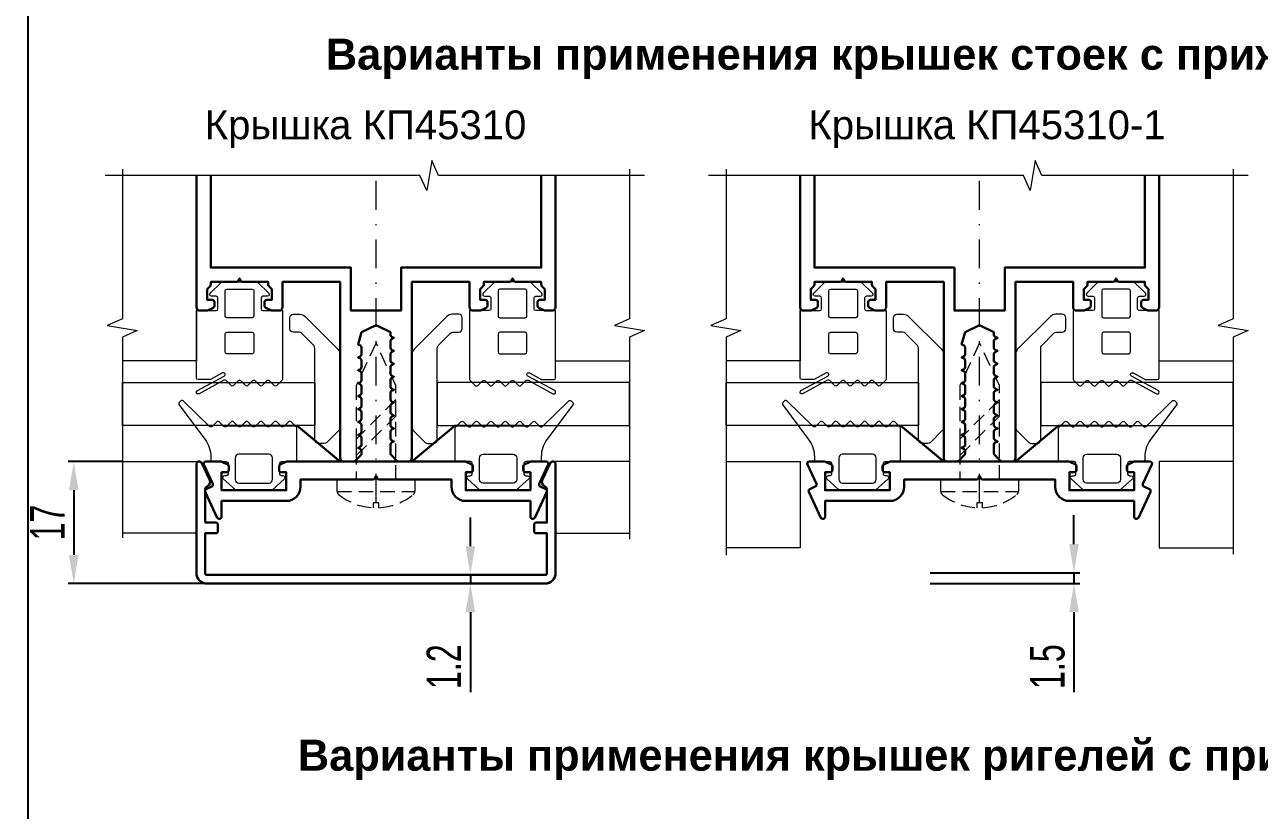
# Model space of a CAD drawing. Extents: x -37 to 8820, y -336 to 478.
# Drawn here: x 7159.7 to 7267.1, y 154.4 to 222.7 of the extents above; entities that cross this region are included whole.
import ezdxf

# ---------------------------------------------------------------- set-up
doc = ezdxf.new("R2010")
doc.units = 0
doc.header["$LTSCALE"] = 5
doc.linetypes.add('DASHDOT', pattern=[1, 0.5, -0.25, 0, -0.25])
doc.linetypes.add('HIDDEN', pattern=[0.375, 0.25, -0.125])
doc.layers.get('0').update_dxf_attribs({"linetype": 'CONTINUOUS', "lineweight": 30})
doc.layers.get('DEFPOINTS').update_dxf_attribs({"linetype": 'CONTINUOUS'})
for name, color, linetype, lineweight in [('1', 6, 'DASHDOT', 13), ('2', 3, 'HIDDEN', 13), ('Dimentions', 5, 'CONTINUOUS', 15), ('Glass', 5, 'CONTINUOUS', 20), ('Герлен', 7, 'CONTINUOUS', 60), ('Зигзаг', 1, 'CONTINUOUS', 15), ('Конструкции', 252, 'CONTINUOUS', 20), ('Подкладки', 1, 'CONTINUOUS', 20), ('Текстовый', 7, 'CONTINUOUS', 9), ('Уплотнители', 1, 'CONTINUOUS', 20)]:
    doc.layers.add(name, color=color, linetype=linetype, lineweight=lineweight)
doc.layers.add('Скрытые', color=14, linetype='CONTINUOUS', plot=False)
doc.styles.add('3', font='RUSS.SHX', dxfattribs={"width": 0.7, "height": 3})
doc.styles.add('Каталожный', font='arial.ttf', dxfattribs={"height": 2.5})
doc.dimstyles.new('MX1_6', dxfattribs={"dimtxt": 3, "dimasz": 2.5, "dimexe": 0.5, "dimexo": 0, "dimgap": 0.8, "dimtad": 1, "dimlfac": 1.6, "dimdsep": 46, "dimtxsty": '3', "dimcen": 0, "dimclrd": 256, "dimclre": 256, "dimclrt": 256, "dimaunit": 1, "dimadec": 0, "dimazin": 0, "dimtfac": 1, "dimtmove": 0, "dimatfit": 1, "dimfxl": 1, "dimtvp": 1, "dimtolj": 1, "dimtzin": 0, "dimarcsym": 0})

# ---------------------------------------------------------------- blocks, each defined once
blk = doc.blocks.new('*D603')
at = {"layer": 'DEFPOINTS', "color": 0, "transparency": 16777216}
for p in [(7168.19, 184.73), (7163.96, 174.11), (7175.56, 174.11)]:
    blk.add_point(p, dxfattribs=at)
at = {"layer": 'Dimentions', "lineweight": -2, "transparency": 16777216}
for p, q in [((7168.19, 184.73), (7163.46, 184.73)), ((7163.96, 182.23), (7163.96, 176.61)), ((7175.56, 174.11), (7163.46, 174.11))]:
    blk.add_line(p, q, dxfattribs=at)
at = {"layer": 'Dimentions', "transparency": 16777216}
for points in [[(7163.54, 182.23), (7164.37, 182.23), (7163.96, 184.73)], [(7163.54, 176.61), (7164.37, 176.61), (7163.96, 174.11)]]:
    blk.add_solid(points, dxfattribs=at)
at = {"layer": 'Dimentions', "transparency": 16777216, "insert": (7161.66, 179.42), "char_height": 3, "attachment_point": 5, "rotation": 90, "style": '3'}
blk.add_mtext('\\A1;\\A1;17 ', dxfattribs=at)
blk = doc.blocks.new('*D270')
at = {"layer": 'DEFPOINTS', "color": 0, "transparency": 16777216}
for p in [(7238.46, 175.05), (7238.46, 174.11), (7250.97, 174.11)]:
    blk.add_point(p, dxfattribs=at)
at = {"layer": 'Dimentions', "lineweight": -2, "transparency": 16777216}
for p, q in [((7250.97, 177.55), (7250.97, 180.05)), ((7238.46, 175.05), (7251.47, 175.05)), ((7238.46, 174.11), (7251.47, 174.11)), ((7250.97, 175.05), (7250.97, 174.11)), ((7250.97, 171.61), (7250.97, 164.66))]:
    blk.add_line(p, q, dxfattribs=at)
at = {"layer": 'Dimentions', "transparency": 16777216}
for points in [[(7250.56, 177.55), (7251.39, 177.55), (7250.97, 175.05)], [(7250.56, 171.61), (7251.39, 171.61), (7250.97, 174.11)]]:
    blk.add_solid(points, dxfattribs=at)
at = {"layer": 'Dimentions', "transparency": 16777216, "insert": (7248.67, 166.88), "char_height": 3, "attachment_point": 5, "rotation": 90, "style": '3'}
blk.add_mtext('\\A1;1.5', dxfattribs=at)
blk = doc.blocks.new('*D319')
at = {"layer": 'DEFPOINTS', "color": 0, "transparency": 16777216}
for p in [(7185.95, 174.11), (7186.02, 174.86), (7198.46, 174.11)]:
    blk.add_point(p, dxfattribs=at)
at = {"layer": 'Dimentions', "lineweight": -2, "transparency": 16777216}
for p, q in [((7198.46, 177.36), (7198.46, 179.86)), ((7185.95, 174.11), (7198.96, 174.11)), ((7186.02, 174.86), (7198.96, 174.86)), ((7198.46, 174.86), (7198.46, 174.11)), ((7198.46, 171.61), (7198.46, 164.66))]:
    blk.add_line(p, q, dxfattribs=at)
at = {"layer": 'Dimentions', "transparency": 16777216}
for points in [[(7198.04, 177.36), (7198.88, 177.36), (7198.46, 174.86)], [(7198.04, 171.61), (7198.88, 171.61), (7198.46, 174.11)]]:
    blk.add_solid(points, dxfattribs=at)
at = {"layer": 'Dimentions', "transparency": 16777216, "insert": (7196.16, 166.88), "char_height": 3, "attachment_point": 5, "rotation": 90, "style": '3'}
blk.add_mtext('\\A1;1.2', dxfattribs=at)

msp = doc.modelspace()

# ---------------------------------------------------------------- linework, layer by layer
for points in [[(7174.6268, 209.6222), (7174.6268, 198.1709, 0.41421356), (7174.9393, 197.8584), (7175.52, 197.8584, 0.11643382), (7175.6039, 197.8782), (7176.0856, 198.1191, 0.28407904), (7176.1893, 198.2868), (7176.1893, 198.6084, 0.41421356), (7176.0018, 198.7959), (7175.5643, 198.7959), (7175.5643, 199.7334), (7175.8218, 199.991, 0.19891237), (7175.8768, 200.1236), (7175.8768, 200.3584), (7178.1046, 200.3584, 0.28407904), (7178.2723, 200.4621), (7178.3768, 200.6709), (7178.4812, 200.4621, 0.28407904), (7178.6489, 200.3584), (7180.8768, 200.3584), (7180.8768, 200.1236, 0.19891237), (7180.9317, 199.991), (7181.1893, 199.7334), (7181.1893, 198.7959), (7180.7518, 198.7959, 0.41421356), (7180.5643, 198.6084), (7180.5643, 198.2868, 0.28407904), (7180.6679, 198.1191), (7181.1497, 197.8782, 0.11643382), (7181.2335, 197.8584), (7181.8143, 197.8584, 0.41421356), (7182.1268, 198.1709), (7182.1268, 200.3584), (7187.1268, 200.3584), (7187.1268, 185.0459, 0.41421356), (7187.4393, 184.7334), (7188.2991, 184.7334, 0.19891237), (7188.4317, 184.7883), (7188.9468, 185.3035, 0.19891237), (7189.0018, 185.4361), (7189.0018, 185.6488, 0.28407904), (7188.8981, 185.8165), (7188.6893, 185.9209), (7188.8981, 186.0253, 0.28407904), (7189.0018, 186.1931), (7189.0018, 186.7738, 0.28407904), (7188.8981, 186.9415), (7188.6893, 187.0459), (7188.8981, 187.1503, 0.28407904), (7189.0018, 187.3181), (7189.0018, 187.8988, 0.28407904), (7188.8981, 188.0665), (7188.6893, 188.1709), (7188.8981, 188.2753, 0.28407904), (7189.0018, 188.4431), (7189.0018, 189.0238, 0.28407904), (7188.8981, 189.1915), (7188.6893, 189.2959), (7188.8981, 189.4003, 0.28407904), (7189.0018, 189.5681), (7189.0018, 190.1488, 0.28407904), (7188.8981, 190.3165), (7188.6893, 190.4209), (7188.8981, 190.5253, 0.28407904), (7189.0018, 190.6931), (7189.0018, 191.2738, 0.28407904), (7188.8981, 191.4415), (7188.6893, 191.5459), (7188.8981, 191.6503, 0.28407904), (7189.0018, 191.8181), (7189.0018, 192.3988, 0.28407904), (7188.8981, 192.5665), (7188.6893, 192.6709), (7188.8981, 192.7753, 0.28407904), (7189.0018, 192.9431), (7189.0018, 193.5238, 0.28407904), (7188.8981, 193.6915), (7188.6893, 193.7959), (7188.8981, 193.9003, 0.28407904), (7189.0018, 194.0681), (7189.0018, 194.6488, 0.28407904), (7188.8981, 194.8165), (7188.6893, 194.9209), (7189.0018, 195.9834), (7190.2518, 196.6084), (7191.5018, 195.9834), (7191.5018, 195.7556, 0.28407904), (7191.6054, 195.5878), (7191.8143, 195.4834), (7191.6054, 195.379, 0.28407904), (7191.5018, 195.2113), (7191.5018, 194.6306, 0.28407904), (7191.6054, 194.4628), (7191.8143, 194.3584), (7191.6054, 194.254, 0.28407904), (7191.5018, 194.0863), (7191.5018, 193.5056, 0.28407904), (7191.6054, 193.3378), (7191.8143, 193.2334), (7191.6054, 193.129, 0.28407904), (7191.5018, 192.9613), (7191.5018, 192.3806, 0.28407904), (7191.6054, 192.2128), (7191.8143, 192.1084), (7191.6054, 192.004, 0.28407904), (7191.5018, 191.8363), (7191.5018, 191.2556, 0.28407904), (7191.6054, 191.0878), (7191.8143, 190.9834), (7191.6054, 190.879, 0.28407904), (7191.5018, 190.7113), (7191.5018, 190.1306, 0.28407904), (7191.6054, 189.9628), (7191.8143, 189.8584), (7191.6054, 189.754, 0.28407904), (7191.5018, 189.5863), (7191.5018, 189.0056, 0.28407904), (7191.6054, 188.8378), (7191.8143, 188.7334), (7191.6054, 188.629, 0.28407904), (7191.5018, 188.4613), (7191.5018, 187.8806, 0.28407904), (7191.6054, 187.7128), (7191.8143, 187.6084), (7191.6054, 187.504, 0.28407904), (7191.5018, 187.3363), (7191.5018, 186.7556, 0.28407904), (7191.6054, 186.5878), (7191.8143, 186.4834), (7191.6054, 186.379, 0.28407904), (7191.5018, 186.2113), (7191.5018, 185.4361, 0.19891237), (7191.5567, 185.3035), (7192.0718, 184.7883, 0.19891237), (7192.2044, 184.7334), (7193.0643, 184.7334, 0.41421356), (7193.3768, 185.0459), (7193.3768, 200.3584), (7198.3768, 200.3584), (7198.3768, 198.1709, 0.41421356), (7198.6893, 197.8584), (7199.27, 197.8584, 0.11643382), (7199.3539, 197.8782), (7199.8356, 198.1191, 0.28407904), (7199.9393, 198.2868), (7199.9393, 198.6084, 0.41421356), (7199.7518, 198.7959), (7199.3143, 198.7959), (7199.3143, 199.7334), (7199.5718, 199.991, 0.19891237), (7199.6268, 200.1236), (7199.6268, 200.3584), (7201.8546, 200.3584, 0.28407904), (7202.0223, 200.4621), (7202.1268, 200.6709), (7202.2312, 200.4621, 0.28407904), (7202.3989, 200.3584), (7204.6268, 200.3584), (7204.6268, 200.1236, 0.19891237), (7204.6817, 199.991), (7204.9393, 199.7334), (7204.9393, 198.7959), (7204.5018, 198.7959, 0.41421356), (7204.3143, 198.6084), (7204.3143, 198.2868, 0.28407904), (7204.4179, 198.1191), (7204.8997, 197.8782, 0.11643382), (7204.9835, 197.8584), (7205.5643, 197.8584, 0.41421356), (7205.8768, 198.1709), (7205.8768, 209.6222)], [(7227.1385, 209.6222), (7227.1385, 198.1709, 0.41421356), (7227.451, 197.8584), (7228.0317, 197.8584, 0.11643382), (7228.1156, 197.8782), (7228.5973, 198.1191, 0.28407904), (7228.701, 198.2868), (7228.701, 198.6084, 0.41421356), (7228.5135, 198.7959), (7228.076, 198.7959), (7228.076, 199.7334), (7228.3336, 199.991, 0.19891237), (7228.3885, 200.1236), (7228.3885, 200.3584), (7230.6163, 200.3584, 0.28407904), (7230.7841, 200.4621), (7230.8885, 200.6709), (7230.9929, 200.4621, 0.28407904), (7231.1606, 200.3584), (7233.3885, 200.3584), (7233.3885, 200.1236, 0.19891237), (7233.4434, 199.991), (7233.701, 199.7334), (7233.701, 198.7959), (7233.2635, 198.7959, 0.41421356), (7233.076, 198.6084), (7233.076, 198.2868, 0.28407904), (7233.1796, 198.1191), (7233.6614, 197.8782, 0.11643382), (7233.7452, 197.8584), (7234.326, 197.8584, 0.41421356), (7234.6385, 198.1709), (7234.6385, 200.3584), (7239.6385, 200.3584), (7239.6385, 185.0459, 0.41421356), (7239.951, 184.7334), (7240.8108, 184.7334, 0.19891237), (7240.9434, 184.7883), (7241.4586, 185.3035, 0.19891237), (7241.5135, 185.4361), (7241.5135, 185.6488, 0.28407904), (7241.4098, 185.8165), (7241.201, 185.9209), (7241.4098, 186.0253, 0.28407904), (7241.5135, 186.1931), (7241.5135, 186.7738, 0.28407904), (7241.4098, 186.9415), (7241.201, 187.0459), (7241.4098, 187.1503, 0.28407904), (7241.5135, 187.3181), (7241.5135, 187.8988, 0.28407904), (7241.4098, 188.0665), (7241.201, 188.1709), (7241.4098, 188.2753, 0.28407904), (7241.5135, 188.4431), (7241.5135, 189.0238, 0.28407904), (7241.4098, 189.1915), (7241.201, 189.2959), (7241.4098, 189.4003, 0.28407904), (7241.5135, 189.5681), (7241.5135, 190.1488, 0.28407904), (7241.4098, 190.3165), (7241.201, 190.4209), (7241.4098, 190.5253, 0.28407904), (7241.5135, 190.6931), (7241.5135, 191.2738, 0.28407904), (7241.4098, 191.4415), (7241.201, 191.5459), (7241.4098, 191.6503, 0.28407904), (7241.5135, 191.8181), (7241.5135, 192.3988, 0.28407904), (7241.4098, 192.5665), (7241.201, 192.6709), (7241.4098, 192.7753, 0.28407904), (7241.5135, 192.9431), (7241.5135, 193.5238, 0.28407904), (7241.4098, 193.6915), (7241.201, 193.7959), (7241.4098, 193.9003, 0.28407904), (7241.5135, 194.0681), (7241.5135, 194.6488, 0.28407904), (7241.4098, 194.8165), (7241.201, 194.9209), (7241.5135, 195.9834), (7242.7635, 196.6084), (7244.0135, 195.9834), (7244.0135, 195.7556, 0.28407904), (7244.1171, 195.5878), (7244.326, 195.4834), (7244.1171, 195.379, 0.28407904), (7244.0135, 195.2113), (7244.0135, 194.6306, 0.28407904), (7244.1171, 194.4628), (7244.326, 194.3584), (7244.1171, 194.254, 0.28407904), (7244.0135, 194.0863), (7244.0135, 193.5056, 0.28407904), (7244.1171, 193.3378), (7244.326, 193.2334), (7244.1171, 193.129, 0.28407904), (7244.0135, 192.9613), (7244.0135, 192.3806, 0.28407904), (7244.1171, 192.2128), (7244.326, 192.1084), (7244.1171, 192.004, 0.28407904), (7244.0135, 191.8363), (7244.0135, 191.2556, 0.28407904), (7244.1171, 191.0878), (7244.326, 190.9834), (7244.1171, 190.879, 0.28407904), (7244.0135, 190.7113), (7244.0135, 190.1306, 0.28407904), (7244.1171, 189.9628), (7244.326, 189.8584), (7244.1171, 189.754, 0.28407904), (7244.0135, 189.5863), (7244.0135, 189.0056, 0.28407904), (7244.1171, 188.8378), (7244.326, 188.7334), (7244.1171, 188.629, 0.28407904), (7244.0135, 188.4613), (7244.0135, 187.8806, 0.28407904), (7244.1171, 187.7128), (7244.326, 187.6084), (7244.1171, 187.504, 0.28407904), (7244.0135, 187.3363), (7244.0135, 186.7556, 0.28407904), (7244.1171, 186.5878), (7244.326, 186.4834), (7244.1171, 186.379, 0.28407904), (7244.0135, 186.2113), (7244.0135, 185.4361, 0.19891237), (7244.0684, 185.3035), (7244.5836, 184.7883, 0.19891237), (7244.7161, 184.7334), (7245.576, 184.7334, 0.41421356), (7245.8885, 185.0459), (7245.8885, 200.3584), (7250.8885, 200.3584), (7250.8885, 198.1709, 0.41421356), (7251.201, 197.8584), (7251.7817, 197.8584, 0.11643382), (7251.8656, 197.8782), (7252.3473, 198.1191, 0.28407904), (7252.451, 198.2868), (7252.451, 198.6084, 0.41421356), (7252.2635, 198.7959), (7251.826, 198.7959), (7251.826, 199.7334), (7252.0836, 199.991, 0.19891237), (7252.1385, 200.1236), (7252.1385, 200.3584), (7254.3663, 200.3584, 0.28407904), (7254.5341, 200.4621), (7254.6385, 200.6709), (7254.7429, 200.4621, 0.28407904), (7254.9106, 200.3584), (7257.1385, 200.3584), (7257.1385, 200.1236, 0.19891237), (7257.1934, 199.991), (7257.451, 199.7334), (7257.451, 198.7959), (7257.0135, 198.7959, 0.41421356), (7256.826, 198.6084), (7256.826, 198.2868, 0.28407904), (7256.9296, 198.1191), (7257.4114, 197.8782, 0.11643382), (7257.4952, 197.8584), (7258.076, 197.8584, 0.41421356), (7258.3885, 198.1709), (7258.3885, 209.6222)]]:
    msp.add_lwpolyline(points, format="xyb")
for points in [[(7175.8768, 209.6222), (7175.8768, 201.6084), (7188.0643, 201.6084), (7188.0643, 197.8584), (7192.4393, 197.8584), (7192.4393, 201.6084), (7204.6268, 201.6084), (7204.6268, 209.6222)], [(7228.3885, 209.6222), (7228.3885, 201.6084), (7240.576, 201.6084), (7240.576, 197.8584), (7244.951, 197.8584), (7244.951, 201.6084), (7257.1385, 201.6084), (7257.1385, 209.6222)]]:
    msp.add_lwpolyline(points)
for points in [[(7175.3768, 179.4209), (7175.3768, 182.2467, -0.27973928), (7175.5787, 182.5794, 0.40155944), (7175.7733, 183.1524), (7175.1033, 184.5891, 0.80258485), (7174.6268, 184.4834), (7174.6268, 175.0459, 0.41421356), (7175.5643, 174.1084), (7204.9393, 174.1084, 0.41421356), (7205.8768, 175.0459), (7205.8768, 184.4834, 0.80258485), (7205.4002, 184.5891), (7204.7303, 183.1524, 0.40155944), (7204.9248, 182.5794, -0.27973928), (7205.1268, 182.2467), (7205.1268, 179.4209), (7204.1893, 179.4209, 0.41421356), (7204.0018, 179.2334), (7204.0018, 178.6709, 0.41421356), (7204.1893, 178.4834), (7205.1268, 178.4834), (7205.1268, 175.0459, -0.41421356), (7204.9393, 174.8584), (7175.5643, 174.8584, -0.41421356), (7175.3768, 175.0459), (7175.3768, 178.4834), (7176.3143, 178.4834, 0.41421356), (7176.5018, 178.6709), (7176.5018, 179.2334, 0.41421356), (7176.3143, 179.4209)], [(7182.4835, 184.7334, 0.11643382), (7182.3997, 184.7136), (7181.9179, 184.4727, 0.28407904), (7181.8143, 184.305), (7181.8143, 183.9834, 0.41421356), (7182.0018, 183.7959), (7182.4393, 183.7959), (7182.4393, 182.2334), (7176.8143, 182.2334), (7176.8143, 183.7959), (7177.2518, 183.7959, 0.41421356), (7177.4393, 183.9834), (7177.4393, 184.305, 0.28407904), (7177.3356, 184.4727), (7176.8539, 184.7136, 0.11643382), (7176.77, 184.7334), (7175.4393, 184.7334, 0.54861879), (7175.2693, 184.4667), (7176.0475, 182.7978, -0.41421356), (7175.9568, 182.5487), (7175.485, 182.3287, 0.41421356), (7175.3943, 182.0795), (7176.4378, 179.8417, 0.29147342), (7176.6078, 179.7334), (7176.6268, 179.7334, 0.41421356), (7176.8143, 179.9209), (7176.8143, 181.2959), (7182.4393, 181.2959, 0.41421356), (7183.6893, 182.5459), (7183.6893, 183.1709), (7189.9796, 183.1709, 0.28407904), (7190.1473, 183.2746), (7190.2518, 183.4834), (7190.3562, 183.2746, 0.28407904), (7190.5239, 183.1709), (7196.8143, 183.1709), (7196.8143, 182.5459, 0.41421356), (7198.0643, 181.2959), (7203.6893, 181.2959), (7203.6893, 179.9209, 0.41421356), (7203.8768, 179.7334), (7203.8958, 179.7334, 0.29147342), (7204.0657, 179.8417), (7205.1092, 182.0795, 0.41421356), (7205.0185, 182.3287), (7204.5467, 182.5487, -0.41421356), (7204.456, 182.7978), (7205.2342, 184.4667, 0.54861879), (7205.0643, 184.7334), (7203.7335, 184.7334, 0.11643382), (7203.6497, 184.7136), (7203.1679, 184.4727, 0.28407904), (7203.0643, 184.305), (7203.0643, 183.9834, 0.41421356), (7203.2518, 183.7959), (7203.6893, 183.7959), (7203.6893, 182.2334), (7198.0643, 182.2334), (7198.0643, 183.7959), (7198.5018, 183.7959, 0.41421356), (7198.6893, 183.9834), (7198.6893, 184.305, 0.28407904), (7198.5856, 184.4727), (7198.1039, 184.7136, 0.11643382), (7198.02, 184.7334)], [(7234.9952, 184.7334, 0.11643382), (7234.9114, 184.7136), (7234.4296, 184.4727, 0.28407904), (7234.326, 184.305), (7234.326, 183.9834, 0.41421356), (7234.5135, 183.7959), (7234.951, 183.7959), (7234.951, 182.2334), (7229.326, 182.2334), (7229.326, 183.7959), (7229.7635, 183.7959, 0.41421356), (7229.951, 183.9834), (7229.951, 184.305, 0.28407904), (7229.8473, 184.4727), (7229.3656, 184.7136, 0.11643382), (7229.2817, 184.7334), (7227.951, 184.7334, 0.54861879), (7227.781, 184.4667), (7228.5592, 182.7978, -0.41421356), (7228.4685, 182.5487), (7227.9967, 182.3287, 0.41421356), (7227.906, 182.0795), (7228.9496, 179.8417, 0.29147342), (7229.1195, 179.7334), (7229.1385, 179.7334, 0.41421356), (7229.326, 179.9209), (7229.326, 181.2959), (7234.951, 181.2959, 0.41421356), (7236.201, 182.5459), (7236.201, 183.1709), (7242.4913, 183.1709, 0.28407904), (7242.6591, 183.2746), (7242.7635, 183.4834), (7242.8679, 183.2746, 0.28407904), (7243.0356, 183.1709), (7249.326, 183.1709), (7249.326, 182.5459, 0.41421356), (7250.576, 181.2959), (7256.201, 181.2959), (7256.201, 179.9209, 0.41421356), (7256.3885, 179.7334), (7256.4075, 179.7334, 0.29147342), (7256.5774, 179.8417), (7257.6209, 182.0795, 0.41421356), (7257.5302, 182.3287), (7257.0584, 182.5487, -0.41421356), (7256.9677, 182.7978), (7257.7459, 184.4667, 0.54861879), (7257.576, 184.7334), (7256.2452, 184.7334, 0.11643382), (7256.1614, 184.7136), (7255.6796, 184.4727, 0.28407904), (7255.576, 184.305), (7255.576, 183.9834, 0.41421356), (7255.7635, 183.7959), (7256.201, 183.7959), (7256.201, 182.2334), (7250.576, 182.2334), (7250.576, 183.7959), (7251.0135, 183.7959, 0.41421356), (7251.201, 183.9834), (7251.201, 184.305, 0.28407904), (7251.0973, 184.4727), (7250.6156, 184.7136, 0.11643382), (7250.5317, 184.7334)]]:
    msp.add_lwpolyline(points, format="xyb", close=True)
at = {"layer": '1'}
for p, q in [((7190.2518, 181.1457), (7190.2518, 209.6222)), ((7242.7635, 181.1457), (7242.7635, 209.6222))]:
    msp.add_line(p, q, dxfattribs=at)
at = {"layer": '2'}
for p, q in [((7186.8768, 182.1149), (7193.6268, 182.1149)), ((7239.3885, 182.1149), (7246.1385, 182.1149))]:
    msp.add_line(p, q, dxfattribs=at)
for points in [[(7191.9705, 183.1709), (7191.9705, 191.36), (7190.2518, 195.0459), (7188.533, 191.36), (7188.533, 183.1709)], [(7244.4822, 183.1709), (7244.4822, 191.36), (7242.7635, 195.0459), (7241.0447, 191.36), (7241.0447, 183.1709)], [(7188.533, 185.2514), (7191.9705, 188.6889), (7191.9705, 190.1212), (7188.533, 186.6837)], [(7241.0447, 185.2514), (7244.4822, 188.6889), (7244.4822, 190.1212), (7241.0447, 186.6837)]]:
    msp.add_lwpolyline(points, close=True, dxfattribs=at)
for points in [[(7190.0061, 180.7081, -0.16184886), (7186.9904, 181.8738, -0.22388754), (7186.8768, 182.1149), (7186.8768, 183.1709), (7193.6268, 183.1709), (7193.6268, 182.1149, -0.22388754), (7193.5131, 181.8738, -0.16184886), (7190.4974, 180.7081), (7190.4974, 181.1457), (7190.0061, 181.1457)], [(7242.5179, 180.7081, -0.16184886), (7239.5021, 181.8738, -0.22388754), (7239.3885, 182.1149), (7239.3885, 183.1709), (7246.1385, 183.1709), (7246.1385, 182.1149, -0.22388754), (7246.0248, 181.8738, -0.16184886), (7243.0091, 180.7081), (7243.0091, 181.1457), (7242.5179, 181.1457)]]:
    msp.add_lwpolyline(points, format="xyb", close=True, dxfattribs=at)
at = {"layer": 'Glass'}
for points in [[(7184.9393, 187.8584), (7168.1893, 187.8584), (7168.1893, 191.6084), (7184.9393, 191.6084)], [(7195.5643, 187.8584), (7212.3143, 187.8584), (7212.3143, 191.6084), (7195.5643, 191.6084)], [(7237.451, 187.8584), (7220.701, 187.8584), (7220.701, 191.6084), (7237.451, 191.6084)], [(7248.076, 187.8584), (7264.826, 187.8584), (7264.826, 191.6084), (7248.076, 191.6084)]]:
    msp.add_lwpolyline(points, close=True, dxfattribs=at)
at = {"layer": 'Герлен', "ltscale": 2, "const_width": 0.1875}
for points in [[(7177.3143, 187.8584), (7183.3768, 187.8584), (7187.1268, 184.7334), (7193.3768, 184.7334), (7197.1268, 187.8584), (7203.1893, 187.8584)], [(7177.3143, 187.8584), (7183.3768, 187.8584), (7187.1268, 184.7334), (7193.3768, 184.7334), (7197.1268, 187.8584), (7203.1893, 187.8584)], [(7229.826, 187.8584), (7235.8885, 187.8584), (7239.6385, 184.7334), (7245.8885, 184.7334), (7249.6385, 187.8584), (7255.701, 187.8584)]]:
    msp.add_lwpolyline(points, dxfattribs=at)
at = {"layer": 'Зигзаг'}
for points in [[(7213.6181, 209.6222), (7195.677, 209.6222), (7195.0962, 210.9401), (7194.6605, 208.3274), (7194.078, 209.6222), (7166.6787, 209.6222)], [(7266.1298, 209.6222), (7248.1887, 209.6222), (7247.6079, 210.9401), (7247.1722, 208.3274), (7246.5897, 209.6222), (7219.1904, 209.6222)], [(7168.1893, 210.1617), (7168.1893, 197.159), (7166.8714, 196.5781), (7169.4841, 196.1425), (7168.1893, 195.56), (7168.1893, 178.0818)], [(7212.3143, 210.1617), (7212.3143, 197.159), (7210.9964, 196.5781), (7213.6091, 196.1425), (7212.3143, 195.56), (7212.3143, 177.9826)], [(7220.701, 210.1617), (7220.701, 197.159), (7219.3831, 196.5781), (7221.9958, 196.1425), (7220.701, 195.56), (7220.701, 176.5899)], [(7264.826, 210.1617), (7264.826, 197.159), (7263.5081, 196.5781), (7266.1208, 196.1425), (7264.826, 195.56), (7264.826, 176.6782)]]:
    msp.add_lwpolyline(points, dxfattribs=at)
at = {"layer": 'Конструкции'}
for p, q in [((7205.8768, 193.4834), (7212.3143, 193.4834)), ((7258.3885, 193.4834), (7264.826, 193.4834))]:
    msp.add_line(p, q, dxfattribs=at)
for points in [[(7174.6268, 209.6222), (7174.6268, 193.4834), (7168.1893, 193.4834)], [(7227.1385, 209.6222), (7227.1385, 193.4834), (7220.701, 193.4834)], [(7168.1893, 184.7334), (7174.6268, 184.7334), (7174.6268, 178.4834), (7168.1893, 178.4834)], [(7212.3143, 184.7334), (7205.8768, 184.7334), (7205.8768, 178.4834), (7212.3143, 178.4834)], [(7220.701, 184.7334), (7227.1385, 184.7334), (7227.1385, 177.2334), (7220.701, 177.2334)], [(7264.826, 184.7334), (7258.3885, 184.7334), (7258.3885, 177.2334), (7264.826, 177.2334)]]:
    msp.add_lwpolyline(points, dxfattribs=at)
at = {"layer": 'Подкладки'}
for points in [[(7183.0643, 195.9834, -0.41421356), (7182.7518, 196.2959), (7182.7518, 197.2334, -0.41421356), (7183.0643, 197.5459), (7183.6357, 197.5459, -0.19891237), (7184.0776, 197.3629), (7186.9437, 194.4967, -0.19891237), (7187.1268, 194.0548), (7187.1268, 187.6764, -0.19891237), (7187.0352, 187.4554), (7185.9683, 186.3885, -0.19891237), (7185.7473, 186.297), (7185.2518, 186.297, -0.41421356), (7184.9393, 186.6095), (7184.9393, 194.604, 0.19891237), (7184.8477, 194.8249), (7183.7808, 195.8919, 0.19891237), (7183.5598, 195.9834)], [(7197.4393, 195.9834, 0.41421356), (7197.7518, 196.2959), (7197.7518, 197.2334, 0.41421356), (7197.4393, 197.5459), (7196.8679, 197.5459, 0.19891237), (7196.4259, 197.3629), (7193.5598, 194.4967, 0.19891237), (7193.3768, 194.0548), (7193.3768, 187.6764, 0.19891237), (7193.4683, 187.4554), (7194.5352, 186.3885, 0.19891237), (7194.7562, 186.297), (7195.2518, 186.297, 0.41421356), (7195.5643, 186.6095), (7195.5643, 194.604, -0.19891237), (7195.6558, 194.8249), (7196.7227, 195.8919, -0.19891237), (7196.9437, 195.9834)], [(7235.576, 195.9834, -0.41421356), (7235.2635, 196.2959), (7235.2635, 197.2334, -0.41421356), (7235.576, 197.5459), (7236.1474, 197.5459, -0.19891237), (7236.5893, 197.3629), (7239.4554, 194.4967, -0.19891237), (7239.6385, 194.0548), (7239.6385, 187.6764, -0.19891237), (7239.547, 187.4554), (7238.48, 186.3885, -0.19891237), (7238.259, 186.297), (7237.7635, 186.297, -0.41421356), (7237.451, 186.6095), (7237.451, 194.604, 0.19891237), (7237.3595, 194.8249), (7236.2925, 195.8919, 0.19891237), (7236.0715, 195.9834)], [(7249.951, 195.9834, 0.41421356), (7250.2635, 196.2959), (7250.2635, 197.2334, 0.41421356), (7249.951, 197.5459), (7249.3796, 197.5459, 0.19891237), (7248.9377, 197.3629), (7246.0715, 194.4967, 0.19891237), (7245.8885, 194.0548), (7245.8885, 187.6764, 0.19891237), (7245.98, 187.4554), (7247.047, 186.3885, 0.19891237), (7247.2679, 186.297), (7247.7635, 186.297, 0.41421356), (7248.076, 186.6095), (7248.076, 194.604, -0.19891237), (7248.1675, 194.8249), (7249.2345, 195.8919, -0.19891237), (7249.4554, 195.9834)]]:
    msp.add_lwpolyline(points, format="xyb", close=True, dxfattribs=at)
at = {"layer": 'Скрытые', "linetype": 'Continuous'}
msp.add_lwpolyline([(7160, 10), (7160, 287), (7325, 287), (7325, 10)], close=True, dxfattribs=at)
at = {"layer": 'Уплотнители'}
for points in [[(7176.896, 192.4443), (7175.851, 191.8773, -0.12491271), (7175.7764, 191.8584), (7174.783, 191.8584, -0.41421356), (7174.6268, 192.0147), (7174.6268, 197.8584), (7176.3455, 197.8584, 0.41421356), (7176.5018, 198.0147), (7176.5018, 198.9522, 0.41421356), (7176.3455, 199.1084), (7175.9393, 199.1084, -0.66858666), (7175.8289, 199.3753), (7176.7685, 200.3128, -0.19861919), (7176.8789, 200.3584), (7179.8746, 200.3584, -0.19861919), (7179.985, 200.3128), (7180.9246, 199.3753, -0.66858666), (7180.8143, 199.1084), (7180.408, 199.1084, 0.41421356), (7180.2518, 198.9522), (7180.2518, 198.0147, 0.41421356), (7180.408, 197.8584), (7182.1268, 197.8584), (7182.1268, 191.9231, -0.19891237), (7182.081, 191.8127), (7181.6123, 191.3439, -0.41421356), (7181.3913, 191.3439), (7180.9873, 191.7479, 0.41421356), (7180.7663, 191.7479), (7180.3623, 191.3439, -0.41421356), (7180.1413, 191.3439), (7179.7373, 191.7479, 0.41421356), (7179.5163, 191.7479), (7179.1123, 191.3439, -0.41421356), (7178.8913, 191.3439), (7178.4873, 191.7479, 0.41421356), (7178.2663, 191.7479), (7177.8623, 191.3439, -0.41421356), (7177.6413, 191.3439), (7177.2092, 191.7759, 0.33207606), (7177.0242, 191.8028), (7174.8575, 190.6273, -1), (7174.7085, 190.902), (7177.045, 192.1696, 1)], [(7203.6075, 192.4443), (7204.6526, 191.8773, 0.12491271), (7204.7271, 191.8584), (7205.7205, 191.8584, 0.41421356), (7205.8768, 192.0147), (7205.8768, 197.8584), (7204.158, 197.8584, -0.41421356), (7204.0018, 198.0147), (7204.0018, 198.9522, -0.41421356), (7204.158, 199.1084), (7204.5643, 199.1084, 0.66858666), (7204.6746, 199.3753), (7203.735, 200.3128, 0.19861919), (7203.6246, 200.3584), (7200.6289, 200.3584, 0.19861919), (7200.5185, 200.3128), (7199.5789, 199.3753, 0.66858666), (7199.6893, 199.1084), (7200.0955, 199.1084, -0.41421356), (7200.2518, 198.9522), (7200.2518, 198.0147, -0.41421356), (7200.0955, 197.8584), (7198.3768, 197.8584), (7198.3768, 191.9231, 0.19891237), (7198.4225, 191.8127), (7198.8913, 191.3439, 0.41421356), (7199.1123, 191.3439), (7199.5163, 191.7479, -0.41421356), (7199.7373, 191.7479), (7200.1413, 191.3439, 0.41421356), (7200.3623, 191.3439), (7200.7663, 191.7479, -0.41421356), (7200.9873, 191.7479), (7201.3913, 191.3439, 0.41421356), (7201.6123, 191.3439), (7202.0163, 191.7479, -0.41421356), (7202.2373, 191.7479), (7202.6413, 191.3439, 0.41421356), (7202.8623, 191.3439), (7203.2943, 191.7759, -0.33207606), (7203.4793, 191.8028), (7205.646, 190.6273, 1), (7205.795, 190.902), (7203.4585, 192.1696, -1)], [(7229.4077, 192.4443), (7228.3627, 191.8773, -0.12491271), (7228.2882, 191.8584), (7227.2947, 191.8584, -0.41421356), (7227.1385, 192.0147), (7227.1385, 197.8584), (7228.8572, 197.8584, 0.41421356), (7229.0135, 198.0147), (7229.0135, 198.9522, 0.41421356), (7228.8572, 199.1084), (7228.451, 199.1084, -0.66858666), (7228.3406, 199.3753), (7229.2802, 200.3128, -0.19861919), (7229.3906, 200.3584), (7232.3864, 200.3584, -0.19861919), (7232.4967, 200.3128), (7233.4363, 199.3753, -0.66858666), (7233.326, 199.1084), (7232.9197, 199.1084, 0.41421356), (7232.7635, 198.9522), (7232.7635, 198.0147, 0.41421356), (7232.9197, 197.8584), (7234.6385, 197.8584), (7234.6385, 191.9231, -0.19891237), (7234.5927, 191.8127), (7234.124, 191.3439, -0.41421356), (7233.903, 191.3439), (7233.499, 191.7479, 0.41421356), (7233.278, 191.7479), (7232.874, 191.3439, -0.41421356), (7232.653, 191.3439), (7232.249, 191.7479, 0.41421356), (7232.028, 191.7479), (7231.624, 191.3439, -0.41421356), (7231.403, 191.3439), (7230.999, 191.7479, 0.41421356), (7230.778, 191.7479), (7230.374, 191.3439, -0.41421356), (7230.153, 191.3439), (7229.721, 191.7759, 0.33207606), (7229.536, 191.8028), (7227.3692, 190.6273, -1), (7227.2202, 190.902), (7229.5567, 192.1696, 1)], [(7256.1192, 192.4443), (7257.1643, 191.8773, 0.12491271), (7257.2388, 191.8584), (7258.2322, 191.8584, 0.41421356), (7258.3885, 192.0147), (7258.3885, 197.8584), (7256.6697, 197.8584, -0.41421356), (7256.5135, 198.0147), (7256.5135, 198.9522, -0.41421356), (7256.6697, 199.1084), (7257.076, 199.1084, 0.66858666), (7257.1863, 199.3753), (7256.2467, 200.3128, 0.19861919), (7256.1364, 200.3584), (7253.1406, 200.3584, 0.19861919), (7253.0302, 200.3128), (7252.0906, 199.3753, 0.66858666), (7252.201, 199.1084), (7252.6072, 199.1084, -0.41421356), (7252.7635, 198.9522), (7252.7635, 198.0147, -0.41421356), (7252.6072, 197.8584), (7250.8885, 197.8584), (7250.8885, 191.9231, 0.19891237), (7250.9342, 191.8127), (7251.403, 191.3439, 0.41421356), (7251.624, 191.3439), (7252.028, 191.7479, -0.41421356), (7252.249, 191.7479), (7252.653, 191.3439, 0.41421356), (7252.874, 191.3439), (7253.278, 191.7479, -0.41421356), (7253.499, 191.7479), (7253.903, 191.3439, 0.41421356), (7254.124, 191.3439), (7254.528, 191.7479, -0.41421356), (7254.749, 191.7479), (7255.153, 191.3439, 0.41421356), (7255.374, 191.3439), (7255.806, 191.7759, -0.33207606), (7255.991, 191.8028), (7258.1577, 190.6273, 1), (7258.3067, 190.902), (7255.9702, 192.1696, -1)], [(7177.283, 199.7334), (7179.4705, 199.7334, -0.41421356), (7179.6268, 199.5772), (7179.6268, 197.3897, -0.41421356), (7179.4705, 197.2334), (7177.283, 197.2334, -0.41421356), (7177.1268, 197.3897), (7177.1268, 199.5772, -0.41421356)], [(7203.2205, 199.7334), (7201.033, 199.7334, 0.41421356), (7200.8768, 199.5772), (7200.8768, 197.3897, 0.41421356), (7201.033, 197.2334), (7203.2205, 197.2334, 0.41421356), (7203.3768, 197.3897), (7203.3768, 199.5772, 0.41421356)], [(7229.7947, 199.7334), (7231.9822, 199.7334, -0.41421356), (7232.1385, 199.5772), (7232.1385, 197.3897, -0.41421356), (7231.9822, 197.2334), (7229.7947, 197.2334, -0.41421356), (7229.6385, 197.3897), (7229.6385, 199.5772, -0.41421356)], [(7255.7322, 199.7334), (7253.5447, 199.7334, 0.41421356), (7253.3885, 199.5772), (7253.3885, 197.3897, 0.41421356), (7253.5447, 197.2334), (7255.7322, 197.2334, 0.41421356), (7255.8885, 197.3897), (7255.8885, 199.5772, 0.41421356)], [(7177.283, 195.9834), (7179.4705, 195.9834, -0.41421356), (7179.6268, 195.8272), (7179.6268, 194.2647, -0.41421356), (7179.4705, 194.1084), (7177.283, 194.1084, -0.41421356), (7177.1268, 194.2647), (7177.1268, 195.8272, -0.41421356)], [(7203.2205, 195.9834), (7201.033, 195.9834, 0.41421356), (7200.8768, 195.8272), (7200.8768, 194.2647, 0.41421356), (7201.033, 194.1084), (7203.2205, 194.1084, 0.41421356), (7203.3768, 194.2647), (7203.3768, 195.8272, 0.41421356)], [(7229.7947, 195.9834), (7231.9822, 195.9834, -0.41421356), (7232.1385, 195.8272), (7232.1385, 194.2647, -0.41421356), (7231.9822, 194.1084), (7229.7947, 194.1084, -0.41421356), (7229.6385, 194.2647), (7229.6385, 195.8272, -0.41421356)], [(7255.7322, 195.9834), (7253.5447, 195.9834, 0.41421356), (7253.3885, 195.8272), (7253.3885, 194.2647, 0.41421356), (7253.5447, 194.1084), (7255.7322, 194.1084, 0.41421356), (7255.8885, 194.2647), (7255.8885, 195.8272, 0.41421356)], [(7182.033, 183.4834, -0.41421356), (7181.8768, 183.6397), (7181.8768, 184.5772, -0.41421356), (7182.033, 184.7334), (7183.3768, 184.7334), (7183.3768, 187.6214, 0.19891237), (7183.3402, 187.7098), (7182.8623, 188.1877, 0.41421356), (7182.6413, 188.1877), (7182.2373, 187.7836, -0.41421356), (7182.0163, 187.7836), (7181.6123, 188.1877, 0.41421356), (7181.3913, 188.1877), (7180.9873, 187.7836, -0.41421356), (7180.7663, 187.7836), (7180.3623, 188.1877, 0.41421356), (7180.1413, 188.1877), (7179.7373, 187.7836, -0.41421356), (7179.5163, 187.7836), (7179.1123, 188.1877, 0.41421356), (7178.8913, 188.1877), (7178.4873, 187.7836, -0.41421356), (7178.2663, 187.7836), (7177.8623, 188.1877, 0.41421356), (7177.6413, 188.1877), (7177.2373, 187.7836, -0.41421356), (7177.0163, 187.7836), (7176.6123, 188.1877, 0.41421356), (7176.3913, 188.1877), (7175.9873, 187.7836, -0.41421356), (7175.7663, 187.7836), (7173.4873, 189.9979, 0.41421356), (7173.2663, 189.9979), (7173.135, 189.8666, 0.29253821), (7173.0988, 189.7021), (7175.3796, 186.6489, -0.16178775), (7175.8768, 185.1527), (7175.8768, 184.7334), (7177.2205, 184.7334, -0.41421356), (7177.3768, 184.5772), (7177.3768, 183.6397, -0.41421356), (7177.2205, 183.4834), (7177.0643, 183.4834, 0.66858666), (7176.9539, 183.2166), (7178.0185, 182.2791, 0.19861919), (7178.1289, 182.2334), (7181.1246, 182.2334, 0.19861919), (7181.235, 182.2791), (7182.2996, 183.2166, 0.66858666), (7182.1893, 183.4834)], [(7198.4705, 183.4834, 0.41421356), (7198.6268, 183.6397), (7198.6268, 184.5772, 0.41421356), (7198.4705, 184.7334), (7197.1268, 184.7334), (7197.1268, 187.6214, -0.19891237), (7197.1634, 187.7098), (7197.6413, 188.1877, -0.41421356), (7197.8623, 188.1877), (7198.2663, 187.7836, 0.41421356), (7198.4873, 187.7836), (7198.8913, 188.1877, -0.41421356), (7199.1123, 188.1877), (7199.5163, 187.7836, 0.41421356), (7199.7373, 187.7836), (7200.1413, 188.1877, -0.41421356), (7200.3623, 188.1877), (7200.7663, 187.7836, 0.41421356), (7200.9873, 187.7836), (7201.3913, 188.1877, -0.41421356), (7201.6123, 188.1877), (7202.0163, 187.7836, 0.41421356), (7202.2373, 187.7836), (7202.6413, 188.1877, -0.41421356), (7202.8623, 188.1877), (7203.2663, 187.7836, 0.41421356), (7203.4873, 187.7836), (7203.8913, 188.1877, -0.41421356), (7204.1123, 188.1877), (7204.5163, 187.7836, 0.41421356), (7204.7373, 187.7836), (7207.0163, 189.9979, -0.41421356), (7207.2373, 189.9979), (7207.3686, 189.8666, -0.29253821), (7207.4047, 189.7021), (7205.1239, 186.6489, 0.16178775), (7204.6268, 185.1527), (7204.6268, 184.7334), (7203.283, 184.7334, 0.41421356), (7203.1268, 184.5772), (7203.1268, 183.6397, 0.41421356), (7203.283, 183.4834), (7203.4393, 183.4834, -0.66858666), (7203.5496, 183.2166), (7202.485, 182.2791, -0.19861919), (7202.3746, 182.2334), (7199.3789, 182.2334, -0.19861919), (7199.2685, 182.2791), (7198.2039, 183.2166, -0.66858666), (7198.3143, 183.4834)], [(7234.5447, 183.4834, -0.41421356), (7234.3885, 183.6397), (7234.3885, 184.5772, -0.41421356), (7234.5447, 184.7334), (7235.8885, 184.7334), (7235.8885, 187.6214, 0.19891237), (7235.8519, 187.7098), (7235.374, 188.1877, 0.41421356), (7235.153, 188.1877), (7234.749, 187.7836, -0.41421356), (7234.528, 187.7836), (7234.124, 188.1877, 0.41421356), (7233.903, 188.1877), (7233.499, 187.7836, -0.41421356), (7233.278, 187.7836), (7232.874, 188.1877, 0.41421356), (7232.653, 188.1877), (7232.249, 187.7836, -0.41421356), (7232.028, 187.7836), (7231.624, 188.1877, 0.41421356), (7231.403, 188.1877), (7230.999, 187.7836, -0.41421356), (7230.778, 187.7836), (7230.374, 188.1877, 0.41421356), (7230.153, 188.1877), (7229.749, 187.7836, -0.41421356), (7229.528, 187.7836), (7229.124, 188.1877, 0.41421356), (7228.903, 188.1877), (7228.499, 187.7836, -0.41421356), (7228.278, 187.7836), (7225.999, 189.9979, 0.41421356), (7225.778, 189.9979), (7225.6467, 189.8666, 0.29253821), (7225.6105, 189.7021), (7227.8913, 186.6489, -0.16178775), (7228.3885, 185.1527), (7228.3885, 184.7334), (7229.7322, 184.7334, -0.41421356), (7229.8885, 184.5772), (7229.8885, 183.6397, -0.41421356), (7229.7322, 183.4834), (7229.576, 183.4834, 0.66858666), (7229.4656, 183.2166), (7230.5302, 182.2791, 0.19861919), (7230.6406, 182.2334), (7233.6364, 182.2334, 0.19861919), (7233.7467, 182.2791), (7234.8113, 183.2166, 0.66858666), (7234.701, 183.4834)], [(7250.9822, 183.4834, 0.41421356), (7251.1385, 183.6397), (7251.1385, 184.5772, 0.41421356), (7250.9822, 184.7334), (7249.6385, 184.7334), (7249.6385, 187.6214, -0.19891237), (7249.6751, 187.7098), (7250.153, 188.1877, -0.41421356), (7250.374, 188.1877), (7250.778, 187.7836, 0.41421356), (7250.999, 187.7836), (7251.403, 188.1877, -0.41421356), (7251.624, 188.1877), (7252.028, 187.7836, 0.41421356), (7252.249, 187.7836), (7252.653, 188.1877, -0.41421356), (7252.874, 188.1877), (7253.278, 187.7836, 0.41421356), (7253.499, 187.7836), (7253.903, 188.1877, -0.41421356), (7254.124, 188.1877), (7254.528, 187.7836, 0.41421356), (7254.749, 187.7836), (7255.153, 188.1877, -0.41421356), (7255.374, 188.1877), (7255.778, 187.7836, 0.41421356), (7255.999, 187.7836), (7256.403, 188.1877, -0.41421356), (7256.624, 188.1877), (7257.028, 187.7836, 0.41421356), (7257.249, 187.7836), (7259.528, 189.9979, -0.41421356), (7259.749, 189.9979), (7259.8803, 189.8666, -0.29253821), (7259.9164, 189.7021), (7257.6356, 186.6489, 0.16178775), (7257.1385, 185.1527), (7257.1385, 184.7334), (7255.7947, 184.7334, 0.41421356), (7255.6385, 184.5772), (7255.6385, 183.6397, 0.41421356), (7255.7947, 183.4834), (7255.951, 183.4834, -0.66858666), (7256.0613, 183.2166), (7254.9967, 182.2791, -0.19861919), (7254.8864, 182.2334), (7251.8906, 182.2334, -0.19861919), (7251.7802, 182.2791), (7250.7156, 183.2166, -0.66858666), (7250.826, 183.4834)], [(7178.3143, 182.8584), (7180.9393, 182.8584, 0.41421356), (7181.2518, 183.1709), (7181.2518, 185.0459, 0.41421356), (7180.9393, 185.3584), (7178.3143, 185.3584, 0.41421356), (7178.0018, 185.0459), (7178.0018, 183.1709, 0.41421356)], [(7202.1893, 182.8584), (7199.5643, 182.8584, -0.41421356), (7199.2518, 183.1709), (7199.2518, 185.0459, -0.41421356), (7199.5643, 185.3584), (7202.1893, 185.3584, -0.41421356), (7202.5018, 185.0459), (7202.5018, 183.1709, -0.41421356)], [(7230.826, 182.8584), (7233.451, 182.8584, 0.41421356), (7233.7635, 183.1709), (7233.7635, 185.0459, 0.41421356), (7233.451, 185.3584), (7230.826, 185.3584, 0.41421356), (7230.5135, 185.0459), (7230.5135, 183.1709, 0.41421356)], [(7254.701, 182.8584), (7252.076, 182.8584, -0.41421356), (7251.7635, 183.1709), (7251.7635, 185.0459, -0.41421356), (7252.076, 185.3584), (7254.701, 185.3584, -0.41421356), (7255.0135, 185.0459), (7255.0135, 183.1709, -0.41421356)]]:
    msp.add_lwpolyline(points, format="xyb", close=True, dxfattribs=at)

# ---------------------------------------------------------------- texts
at = {"layer": 'Текстовый', "linetype": 'Continuous', "attachment_point": 1, "style": 'Каталожный'}
for s, insert, char_height, width in [('\\pxqc;{\\fArial|b1|i0|c204|p34;Варианты применения крышек стоек с прижимом КП45313-2}', (7160.408, 221.5242), 2.7, 164.592046), ('Крышка КП45310', (7175.3532, 215.2801), 2.5, 73.098714), ('Крышка КП45310-1', (7227.8649, 215.2801), 2.5, 73.098714), ('\\pxqc;{\\fArial|b1|i0|c204|p34;Варианты применения крышек ригелей с прижимом КП45313-2}', (7160.408, 160.5242), 2.7, 164.592046)]:
    msp.add_mtext(s, dxfattribs=dict(at, insert=insert, char_height=char_height, width=width))

# ---------------------------------------------------------------- dimensions: what is measured, and where the dimension line sits
at = {"layer": 'Dimentions'}
dim = msp.add_linear_dim(base=(7163.9576, 174.1084), p1=(7168.1893, 184.7334), p2=(7175.5643, 174.1084), angle=90, text='\\A1;<> ', dimstyle='MX1_6', dxfattribs=at)
dim.commit()
dim.dimension.update_dxf_attribs({"geometry": '*D603', "text_midpoint": (7163.9576, 179.4209), "dimtype": 160})
for base, p1, p2, picture, middle in [((7198.4604, 174.1084), (7186.0233, 174.8584), (7185.9517, 174.1084), '*D319', (7196.1604, 166.8834)), ((7250.9721, 174.1084), (7238.4634, 175.0459), (7238.4634, 174.1084), '*D270', (7248.6721, 166.8834))]:
    dim = msp.add_linear_dim(base=base, p1=p1, p2=p2, angle=90, dimstyle='MX1_6', dxfattribs=at)
    dim.commit()
    dim.dimension.update_dxf_attribs({"geometry": picture, "text_midpoint": middle})

doc.saveas('drawing.dxf')
